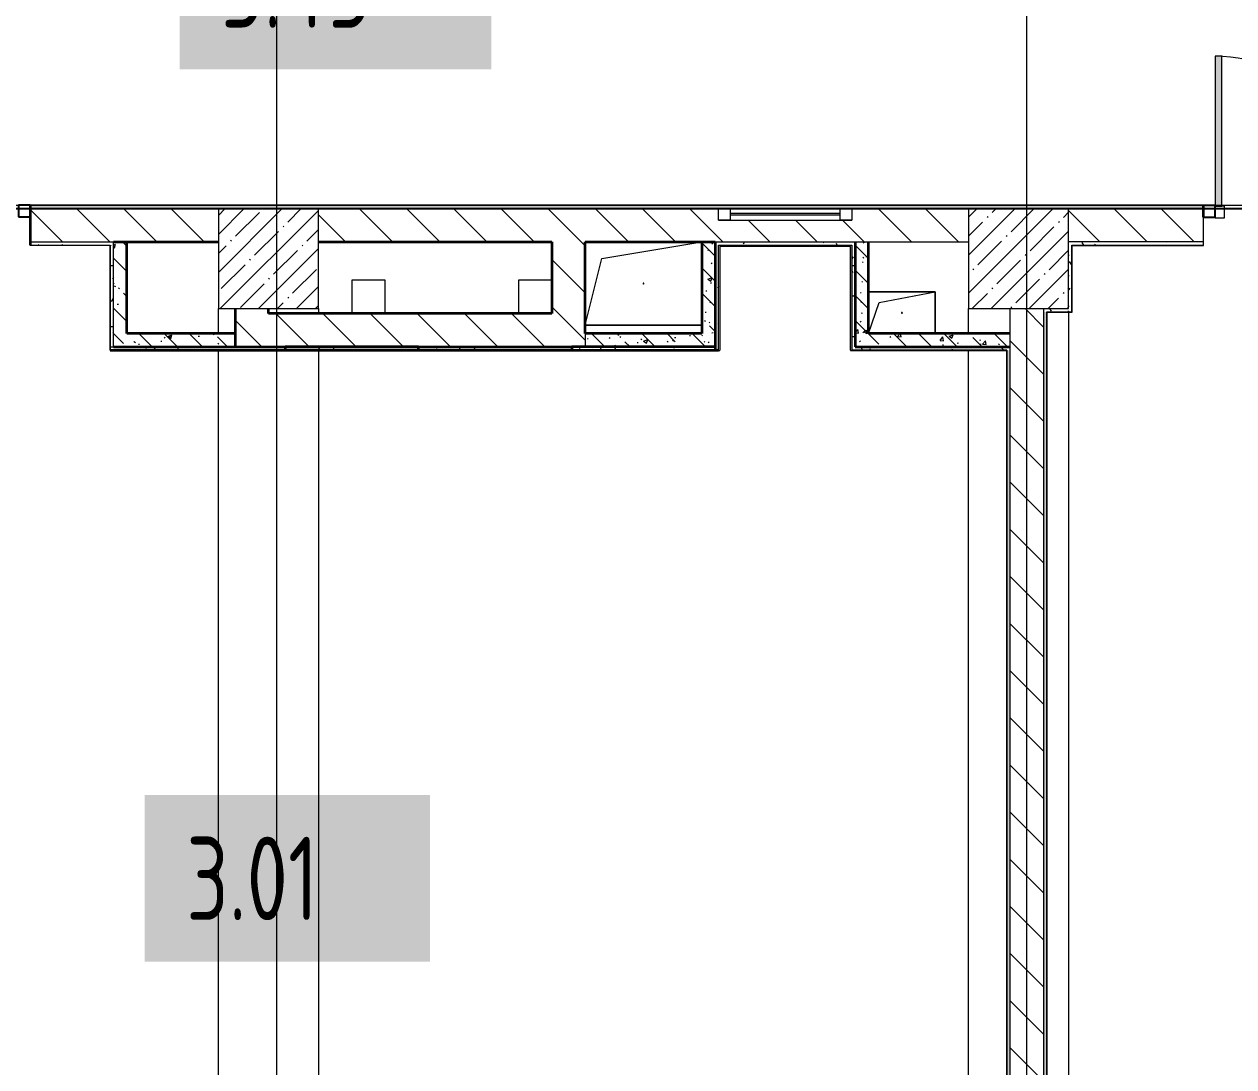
# Model space of a CAD drawing. Header units: millimetres. Extents: x 3914 to 443608, y -156176 to 78197.
# Drawn here: x 321915 to 329170, y -143226 to -136970 of the extents above; entities that cross this region are included whole.
import ezdxf

# ---------------------------------------------------------------- set-up
doc = ezdxf.new("R2010")
doc.units = ezdxf.units.MM
doc.layers.add('A-AREA-PATT-3', color=7, linetype='Continuous', lineweight=5, true_color=0xe6fae8, transparency=1)
for name, color, linetype, lineweight in [('A-DETL-GENF', 7, 'Continuous', 9), ('A-DOOR-1', 7, 'Continuous', 5), ('A-FLOR', 7, 'Continuous', 9), ('A-FLOR-PATT-1', 7, 'Continuous', 5), ('A-GENM', 7, 'Continuous', 9), ('A-GLAZ', 7, 'Continuous', 9), ('A-GLAZ-1', 7, 'Continuous', 5), ('A-GLAZ-CWMG', 7, 'Continuous', 9), ('A-GLAZ-CWMG-1', 7, 'Continuous', 25), ('A-WALL', 7, 'Continuous', 5), ('A-WALL-1', 7, 'Continuous', 35), ('I-WALL', 7, 'Continuous', 5), ('S-COLS', 7, 'Continuous', 9), ('S-COLS-1', 7, 'Continuous', 5), ('Оси', 7, 'Continuous', 9)]:
    doc.layers.add(name, color=color, linetype=linetype, lineweight=lineweight)
doc.layers.add('A-WALL-FNSH-1', color=9, linetype='Continuous', lineweight=5, true_color=0x808080)
doc.styles.add('СПДС', font='ГОСТ тип А.ttf', dxfattribs={"width": 0.9})
pattern_1 = [(135, (315419.7, -145976.68), (-141.4214, -141.4214), [])]
pattern_2 = [(135, (315419.7, -145976.68), (-150.8683, -150.8683), [213.36, -35.56, 7.112, -35.56]), (135, (315419.7, -145825.9), (-150.8683, -150.8683), []), (50, (315419.7, -145976.68), (255.0577, -22.3145), [26.67, -293.37]), (355, (315419.7, -145976.68), (-49.3404, 267.479), [21.336, -234.696]), (100.451, (315440.96, -145978.54), (205.7195, 245.1636), [22.666, -249.326]), (46.184, (315419.7, -145905.56), (379.511, -58.86), [40.005, -440.055]), (96.636, (315451.33, -145910.46), (332.363, 346.399), [33.999, -373.989]), (351.184, (315419.7, -145905.56), (332.367, 346.395), [32.004, -352.044]), (21, (315455.26, -145923.34), (212.2602, -143.171), [26.67, -293.37]), (326, (315455.26, -145923.34), (86.5224, 257.863), [21.336, -234.696]), (71.451, (315472.95, -145935.27), (298.784, 114.69), [22.666, -249.326]), (37.5, (315419.7, -145976.68), (4.32385, 118.3775), [6.706, -225.146, 6.706, -231.546, -235.585]), (37.5, (315419.7, -145976.68), (4.32385, 118.3775), [-470.103, 6.706, -228.879]), (7.5, (315419.7, -145976.68), (93.5476, 140.2533), [6.706, -129.134, 6.706, -219.812, -89.789]), (7.5, (315419.7, -145976.68), (93.5476, 140.2533), [-362.356, 6.706, -83.083]), (327.5, (315340.4, -145976.68), (189.82734, -8.0202), [6.706, -82.194, 6.706, -270.662, -368.046]), (327.5, (315340.4, -145976.68), (189.82734, -8.0202), [-366.268, 6.706, -361.34]), (317.5, (315304.84, -145976.68), (207.3811, 35.5976), [6.706, -108.864, 6.706, -177.495, -261.366]), (317.5, (315304.84, -145976.68), (207.3811, 35.5976), [-299.771, 6.706, -254.66])]
pattern_3 = [(0, (315419.7, -145976.68), (243.84, 60.96), [20.117, -162.763, 20.117, -162.763, -975.36]), (0, (315419.7, -145976.68), (243.84, 60.96), [-365.76, 20.117, -345.643, 20.117, -162.763, -426.72]), (0, (315419.7, -145976.68), (243.84, 60.96), [-914.4, 20.117, -101.803, 20.117, -284.683]), (120, (315511.14, -145946.2), (-174.71291, 180.69163), [20.117, -162.763, 20.117, -162.763, -975.36]), (120, (315511.14, -145946.2), (-174.71291, 180.69163), [-365.76, 20.117, -345.643, 20.117, -162.763, -426.72]), (120, (315511.14, -145946.2), (-174.71291, 180.69163), [-914.4, 20.117, -101.803, 20.117, -284.683]), (240, (315541.62, -145824.28), (-69.12709, -241.65163), [20.117, -162.763, 20.117, -162.763, -975.36]), (240, (315541.62, -145824.28), (-69.12709, -241.65163), [-365.76, 20.117, -345.643, 20.117, -162.763, -426.72]), (240, (315541.62, -145824.28), (-69.12709, -241.65163), [-914.4, 20.117, -101.803, 20.117, -284.683])]

# ---------------------------------------------------------------- blocks, each defined once
blk = doc.blocks.new('BSC_Колонна _Прямоугольная - 600х600-V619-Объем проектирования 3 этажа')
at = {"layer": 'S-COLS-1'}
h = blk.add_hatch(dxfattribs=at)
h.set_pattern_fill('FP_158', color=256, style=0, pattern_type=2)
h.set_pattern_definition([(45, (-7960, -7600), (-114.0493, 114.0493), []), (45, (-7845.95, -7600), (-114.0493, 114.0493), [201.613, -40.323, 6.706, -33.617])])
h.paths.add_polyline_path([(87.6, -300), (300, -300), (300, 300), (-300, 300), (-300, -300)])
for p, q in [((300, 300), (-300, 300)), ((-300, 300), (-300, -300)), ((300, -300), (300, 300)), ((-300, -300), (300, -300))]:
    blk.add_line(p, q, dxfattribs=at)
blk = doc.blocks.new('BSC_Колонна _Прямоугольная - 600х600-20441433-Объем проектирования 3 этажа')
at = {"layer": 'S-COLS-1'}
h = blk.add_hatch(dxfattribs=at)
h.set_pattern_fill('FP_175', color=256, style=0, pattern_type=2)
h.set_pattern_definition([(45, (-12460, -7600), (-114.0493, 114.0493), []), (45, (-12345.95, -7600), (-114.0493, 114.0493), [201.612, -40.322, 6.706, -33.617])])
h.paths.add_polyline_path([(-300, -300), (300, -300), (300, 300), (-300, 300), (-300, -156.2)])
for p, q in [((300, 300), (-300, 300)), ((-300, 300), (-300, -300)), ((300, -300), (300, 300)), ((-300, -300), (300, -300))]:
    blk.add_line(p, q, dxfattribs=at)
blk = doc.blocks.new('GM_Отверстие прямоугольное _в плите_ - Отверстие-21979773-Объем проектирования 3 этажа')
at = {"layer": 'A-GENM'}
for p, q in [((-250, 150), (350, 250)), ((-350, -250), (-250, 150)), ((350, -250), (-350, -250)), ((-350, -250), (350, -250))]:
    blk.add_line(p, q, dxfattribs=at)
for start, end in [(360, 180), (180, 360)]:
    blk.add_arc((0, 0), 2.5, start, end, dxfattribs=at)
blk = doc.blocks.new('GM_Отверстие прямоугольное _в плите_ - Отверстие-V620-Объем проектирования 3 этажа')
at = {"layer": 'A-GENM'}
for p, q in [((-200, 125), (200, 125)), ((200, 125), (-200, 125)), ((-137.5, 62.5), (200, 125)), ((200, 125), (200, -125)), ((200, -125), (200, 125)), ((-200, -125), (-137.5, 62.5))]:
    blk.add_line(p, q, dxfattribs=at)
for start, end in [(360, 180), (180, 360)]:
    blk.add_arc((0, 0), 2.5, start, end, dxfattribs=at)
blk = doc.blocks.new('Прямоугольный импост - 50 x 70 мм-V701-Объем проектирования 3 этажа')
at = {"layer": 'A-GLAZ-CWMG-1'}
for p, q in [((-70, 35), (0, 35)), ((-70, -35), (-70, 35)), ((0, 35), (0, -35)), ((0, -35), (-70, -35))]:
    blk.add_line(p, q, dxfattribs=at)
blk = doc.blocks.new('Прямоугольный импост - 50 x 70 мм-31701779-Объем проектирования 3 этажа')
at = {"layer": 'A-GLAZ-CWMG-1'}
for p, q in [((0, 35), (-70, 35)), ((-70, 35), (-70, -35)), ((0, -35), (0, 35)), ((-70, -35), (0, -35))]:
    blk.add_line(p, q, dxfattribs=at)
blk = doc.blocks.new('120_Окно_СКБ_1Ст - 120_Окно_СКБ_1Ст 400х800 EI30-24230873-Объем проектирования 3 этажа')
at = {"layer": 'A-GLAZ'}
for p, q in [((-400, 30), (-400, 100)), ((-400, 100), (-330, 100)), ((-330, 100), (-330, 30)), ((330, 30), (330, 100)), ((330, 100), (400, 100)), ((400, 100), (400, 30)), ((-330, 30), (-400, 30)), ((400, 30), (330, 30))]:
    blk.add_line(p, q, dxfattribs=at)
at = {"layer": 'A-GLAZ-1'}
for p, q in [((400, 100), (-400, 100)), ((-400, 30), (400, 30)), ((330, 70), (-330, 70)), ((330, 60), (-330, 60))]:
    blk.add_line(p, q, dxfattribs=at)

msp = doc.modelspace()

# ---------------------------------------------------------------- hatches: boundary and pattern name
at = {"layer": 'A-AREA-PATT-3'}
msp.add_hatch(color=256, dxfattribs=at).paths.add_polyline_path([(326871.7, -138926.7), (326875.7, -138926.1), (326875.7, -138300.7), (326083.7, -138300.7), (326083.7, -138926.7), (326087.7, -138926.2), (326088.8, -138304.7), (326871.7, -138306.1), (326871.7, -138926.2)])
at = {"layer": 'A-FLOR-PATT-1'}
h = msp.add_hatch(color=256, dxfattribs=at)
h.paths.add_polyline_path([(338140.7, -138056.7), (338140.7, -137162.7), (338100.7, -137162.7), (338100.7, -138056.7)])
h.paths.add_polyline_path([(347254.7, -138056.7), (347294.7, -138056.7), (347294.7, -137661.7), (347254.7, -137661.7), (347254.7, -137708.8)])
h.paths.add_polyline_path([(329059, -138056.7), (329099, -138056.4), (329099, -137162.7), (329059, -137162.7), (329059, -138056.5)])
h.paths.add_polyline_path([(346039.7, -138056.7), (346039.7, -137166.7), (345999.7, -137166.7), (345999.7, -138056.7)])
h.paths.add_polyline_path([(320774.7, -138056.7), (320814.7, -138056.7), (320814.7, -137661.7), (320774.7, -137661.7), (320774.7, -137701.5)])
h.paths.add_polyline_path([(319559.7, -138056.7), (319559.7, -137166.7), (319519.7, -137166.7), (319519.7, -138056.7)])
h.paths.add_polyline_path([(353917.8, -137946.7), (353935.7, -137946.7), (353935.7, -137901.7), (352943.2, -137901.7), (352943.2, -137946.7), (353687.5, -137946.7)])
h.paths.add_polyline_path([(353666.1, -135956.7), (353935.7, -135956.7), (353935.7, -135911.7), (352943.2, -135911.7), (352943.2, -135956.7), (353521.2, -135956.7)])
h = msp.add_hatch(color=256, dxfattribs=at)
h.paths.add_polyline_path([(338140.7, -138062.7), (338140.7, -138056.7), (338100.7, -138057.7), (338100.7, -138062.7)])
h.paths.add_polyline_path([(329059, -138062.7), (329099, -138062.7), (329099, -138056.7), (329059, -138058.9), (329059, -138062.1)])
at = {"layer": 'I-WALL'}
h = msp.add_hatch(dxfattribs=at)
h.set_pattern_fill('FP_191', color=256, style=0, pattern_type=2)
h.set_pattern_definition(pattern_3)
h.paths.add_polyline_path([(353939.7, -138076.7), (353938, -138056.7), (348429.7, -138056.7), (348429.7, -138076.7), (353939.2, -138076.7)])
h.paths.add_polyline_path([(345079.7, -138076.7), (345929.7, -138076.7), (345929.7, -138056.7), (342884.7, -138056.7), (342884.7, -138068.7), (342914.7, -138068.7), (342914.7, -138076.7), (344629.4, -138076.7)])
h.paths.add_polyline_path([(340450.4, -138076.7), (341754.7, -138076.7), (341754.7, -138068.7), (341784.7, -138068.7), (341784.7, -138056.7), (339470.7, -138056.7), (339470.7, -138076.7), (340250.4, -138076.7)])
h.paths.add_polyline_path([(337929.7, -138076.7), (338030.7, -138076.7), (338030.7, -138056.7), (330429, -138056.7), (330429, -138076.7), (337329.7, -138076.7)])
h.paths.add_polyline_path([(328989, -138076.7), (328989, -138056.7), (321949.7, -138056.7), (321949.7, -138076.7), (328199.7, -138076.7)])
h.paths.add_polyline_path([(319449.7, -138076.7), (319449.7, -138056.7), (318704.7, -138056.7), (318704.7, -138068.7), (318759.7, -138068.7), (318759.7, -138076.7), (319401.1, -138076.7)])
h.paths.add_polyline_path([(316689.7, -138076.7), (317249.7, -138074.9), (317249.7, -138068.7), (317304.7, -138068.7), (317304.7, -138056.7), (316689.7, -138057.6), (316669.7, -138076.7)])
h.paths.add_polyline_path([(316669.7, -138076.7), (316689.7, -138056.7), (316669.7, -138056.7), (316669.7, -138060.1)])
h = msp.add_hatch(dxfattribs=at)
h.set_pattern_fill('FP_23', color=256, style=0, pattern_type=2)
h.set_pattern_definition(pattern_1)
h.paths.add_polyline_path([(331549.7, -138276.7), (332079.7, -138276.7), (332079.7, -138076.7), (330429, -138076.7), (330429, -138276.7), (331529.7, -138276.7)])
h.paths.add_polyline_path([(327579.7, -138276.7), (327579.7, -138076.7), (326879.7, -138076.7), (326879.7, -138146.7), (326079.7, -138146.7), (326079.7, -138076.7), (323679.7, -138076.7), (323679.7, -138276.7), (327015.6, -138276.7)])
h.paths.add_polyline_path([(322450.7, -138276.7), (323079.7, -138276.7), (323079.7, -138076.7), (321949.7, -138076.7), (321949.7, -138276.7), (322434.7, -138276.7)])
h.paths.add_polyline_path([(328199.7, -138276.7), (328989, -138276.7), (328989, -138076.7), (328179.7, -138076.7), (328179.7, -138276.7)])
h.paths.add_polyline_path([(319401.1, -138276.7), (319449.7, -138276.7), (319449.7, -138076.7), (319169.7, -138076.7), (319169.8, -138276.7), (319377.4, -138276.7)])
h = msp.add_hatch(dxfattribs=at)
h.set_pattern_fill('FP_191', color=256, style=0, pattern_type=2)
h.set_pattern_definition(pattern_3)
h.paths.add_polyline_path([(321954, -138296.7), (322450.7, -138296.7), (322450.7, -138276.7), (321949.7, -138276.7), (321949.7, -138296.7)])
h.paths.add_polyline_path([(319401.1, -138296.7), (319449.7, -138296.7), (319449.7, -138276.7), (319169.7, -138276.7), (319169.7, -138296.7), (319375.3, -138296.7)])
h = msp.add_hatch(dxfattribs=at)
h.set_pattern_fill('FP_41', color=256, style=0, pattern_type=2)
h.set_pattern_definition(pattern_2)
h.paths.add_polyline_path([(322450.7, -138906.7), (322530.7, -138906.7), (322530.7, -138276.7), (322450.7, -138276.7), (322450.7, -138706.7)])
h = msp.add_hatch(dxfattribs=at)
h.set_pattern_fill('FP_23', color=256, style=0, pattern_type=2)
h.set_pattern_definition(pattern_1)
h.paths.add_polyline_path([(325199.7, -138906.7), (325279.7, -138906.7), (325279.7, -138276.7), (325079.7, -138276.7), (325079.7, -138906.7)])
h = msp.add_hatch(dxfattribs=at)
h.set_pattern_fill('FP_41', color=256, style=0, pattern_type=2)
h.set_pattern_definition(pattern_2)
h.paths.add_polyline_path([(326059.7, -138826.7), (326059.7, -138276.7), (325979.7, -138276.7), (325979.7, -138826.7)])
h = msp.add_hatch(dxfattribs=at)
h.set_pattern_fill('FP_191', color=256, style=0, pattern_type=2)
h.set_pattern_definition(pattern_3)
h.paths.add_polyline_path([(326079.7, -138906.7), (326079.7, -138276.7), (326059.7, -138276.7), (326059.7, -138906.7), (326074.7, -138906.7)])
h = msp.add_hatch(dxfattribs=at)
h.set_pattern_fill('FP_191', color=256, style=0, pattern_type=2)
h.set_pattern_definition(pattern_3)
h.paths.add_polyline_path([(326087.7, -138296.7), (326879.7, -138296.2), (326879.7, -138276.7), (326079.7, -138276.7), (326079.7, -138296.7)])
h = msp.add_hatch(dxfattribs=at)
h.set_pattern_fill('FP_191', color=256, style=0, pattern_type=2)
h.set_pattern_definition(pattern_3)
h.paths.add_polyline_path([(326884.8, -138926.7), (326899.7, -138926.2), (326899.7, -138276.7), (326879.7, -138276.7), (326879.7, -138926.7), (326884.7, -138926.7)])
h = msp.add_hatch(dxfattribs=at)
h.set_pattern_fill('FP_41', color=256, style=0, pattern_type=2)
h.set_pattern_definition(pattern_2)
h.paths.add_polyline_path([(326899.7, -138906.7), (326979.7, -138906.7), (326979.7, -138276.7), (326899.7, -138276.7), (326899.7, -138826.7)])
h = msp.add_hatch(dxfattribs=at)
h.set_pattern_fill('FP_191', color=256, style=0, pattern_type=2)
h.set_pattern_definition(pattern_3)
h.paths.add_polyline_path([(328179.7, -138696.7), (328199.7, -138696.7), (328199.7, -138276.7), (328179.7, -138276.7), (328179.7, -138676.7)])
h = msp.add_hatch(dxfattribs=at)
h.set_pattern_fill('FP_191', color=256, style=0, pattern_type=2)
h.set_pattern_definition(pattern_3)
h.paths.add_polyline_path([(331496.7, -138296.7), (331529.7, -138296.7), (331529.7, -138276.7), (330429, -138276.7), (330429, -138296.7), (331474.7, -138296.7)])
h.paths.add_polyline_path([(328200.7, -138296.7), (328989, -138296.7), (328989, -138276.7), (328199.7, -138276.7)])
h = msp.add_hatch(dxfattribs=at)
h.set_pattern_fill('FP_191', color=256, style=0, pattern_type=2)
h.set_pattern_definition(pattern_3)
h.paths.add_polyline_path([(322430.7, -138926.7), (322450.7, -138926.7), (322450.7, -138296.7), (322430.7, -138297.7), (322430.7, -138924.7)])
h = msp.add_hatch(dxfattribs=at)
h.set_pattern_fill('FP_23', color=256, style=0, pattern_type=2)
h.set_pattern_definition(pattern_1)
h.paths.add_polyline_path([(323339.1, -138906.7), (323379.7, -138906.7), (323379.7, -138676.7), (323179.7, -138676.7), (323179.7, -138906.7)])
h = msp.add_hatch(dxfattribs=at)
h.set_pattern_fill('FP_23', color=256, style=0, pattern_type=2)
h.set_pattern_definition(pattern_1)
h.paths.add_polyline_path([(325038.3, -138906.7), (325079.7, -138906.7), (325079.7, -138706.7), (323379.7, -138706.7), (323379.7, -138906.7), (324879.7, -138906.7)])
h = msp.add_hatch(dxfattribs=at)
h.set_pattern_fill('FP_23', color=256, style=0, pattern_type=2)
h.set_pattern_definition(pattern_1)
h.paths.add_polyline_path([(328029.7, -145476.7), (328029.6, -138676.7), (327829.7, -138676.7), (327829.7, -145476.7)])
h = msp.add_hatch(dxfattribs=at)
h.set_pattern_fill('FP_191', color=256, style=0, pattern_type=2)
h.set_pattern_definition(pattern_3)
h.paths.add_polyline_path([(328179.7, -138696.7), (328179.7, -138676.7), (328029.7, -138676.7), (328029.7, -138696.7), (328178.6, -138696.7)])
h = msp.add_hatch(dxfattribs=at)
h.set_pattern_fill('FP_191', color=256, style=0, pattern_type=2)
h.set_pattern_definition(pattern_3)
h.paths.add_polyline_path([(328049.7, -145476.7), (328049.7, -138697.7), (328029.7, -138696.7), (328029.7, -145476.7)])
h = msp.add_hatch(dxfattribs=at)
h.set_pattern_fill('FP_41', color=256, style=0, pattern_type=2)
h.set_pattern_definition(pattern_2)
h.paths.add_polyline_path([(323079.7, -138906.7), (323179.7, -138906.7), (323179.7, -138826.7), (322530.7, -138826.7), (322530.7, -138906.7), (322909.4, -138906.7)])
h = msp.add_hatch(dxfattribs=at)
h.set_pattern_fill('FP_41', color=256, style=0, pattern_type=2)
h.set_pattern_definition(pattern_2)
h.paths.add_polyline_path([(326059.7, -138906.7), (326059.7, -138826.7), (325279.7, -138826.7), (325279.7, -138906.7), (325979.7, -138906.7)])
h = msp.add_hatch(dxfattribs=at)
h.set_pattern_fill('FP_41', color=256, style=0, pattern_type=2)
h.set_pattern_definition(pattern_2)
h.paths.add_polyline_path([(327579.7, -138906.7), (327829.7, -138906.7), (327829.7, -138826.7), (326979.7, -138826.7), (326979.7, -138906.7), (327564.7, -138906.7)])
h = msp.add_hatch(dxfattribs=at)
h.set_pattern_fill('FP_191', color=256, style=0, pattern_type=2)
h.set_pattern_definition(pattern_3)
h.paths.add_polyline_path([(326070.9, -138926.7), (326079.7, -138926.2), (326079.7, -138906.7), (322450.7, -138906.7), (322450.7, -138926.7), (325927.8, -138926.7)])
h = msp.add_hatch(dxfattribs=at)
h.set_pattern_fill('FP_191', color=256, style=0, pattern_type=2)
h.set_pattern_definition(pattern_3)
h.paths.add_polyline_path([(327808.7, -138926.7), (327829.7, -138906.7), (326899.7, -138906.7), (326899.7, -138926.7), (327579.7, -138926.7)])
h.paths.add_polyline_path([(327809.7, -138926.7), (327829.7, -138926.2), (327829.7, -138906.7), (327810.2, -138926.2)])
h = msp.add_hatch(dxfattribs=at)
h.set_pattern_fill('FP_191', color=256, style=0, pattern_type=2)
h.set_pattern_definition(pattern_3)
h.paths.add_polyline_path([(327829.7, -145476.7), (327829.7, -138926.7), (327809.7, -138926.7), (327809.7, -145455.7), (327814.9, -145461.2)])
h.paths.add_polyline_path([(327829.7, -145476.7), (327809.7, -145456.7), (327809.7, -145476.7)])

# ---------------------------------------------------------------- linework, layer by layer
msp.add_lwpolyline([(317304.7, -138076.7), (389124.7, -138076.7)])
at = {"layer": 'A-DETL-GENF'}
for p, q in [((329099, -137162.7), (329059, -137162.7)), ((329059, -137162.7), (329059, -138057.7)), ((329099, -138062.7), (329099, -137162.7)), ((329059, -138062.7), (329099, -138062.7)), ((329114, -138062.7), (329059, -138062.7)), ((329114, -138132.7), (329114, -138062.7)), ((329059, -138127.7), (329059, -138132.7)), ((329059, -138132.7), (329114, -138132.7))]:
    msp.add_line(p, q, dxfattribs=at)
at = {"layer": 'A-DOOR-1'}
msp.add_line((329059, -137162.7), (329059, -138057.7), dxfattribs=at)
msp.add_arc((329059, -138062.7), 900, 0, 90, dxfattribs=at)
at = {"layer": 'A-FLOR'}
for p, q in [((318729.7, -138056.7), (341834.7, -138056.7)), ((321949.7, -138126.7), (321949.7, -138291.2)), ((328989, -138296.7), (328989, -138127.7)), ((328199.7, -138696.7), (328199.7, -138296.7)), ((328200.7, -138296.7), (328989, -138296.7)), ((324079.7, -138506.7), (323879.7, -138506.7)), ((323879.7, -138506.7), (323879.7, -138706.7)), ((324079.7, -138706.7), (324079.7, -138506.7)), ((325079.7, -138506.7), (324879.7, -138506.7)), ((324879.7, -138506.7), (324879.7, -138706.7)), ((323079.7, -138826.7), (323079.7, -138676.7)), ((323079.7, -138676.7), (323179.7, -138676.7)), ((323379.7, -138676.7), (323679.7, -138676.7)), ((323679.7, -138676.7), (323679.7, -138706.7)), ((327579.7, -138826.7), (327579.7, -138676.7)), ((327579.7, -138676.7), (327829.7, -138676.7)), ((328049.7, -138696.7), (328199.7, -138696.7)), ((328049.7, -145456.7), (328049.7, -138697.7)), ((328179.7, -138696.7), (328179.7, -145456.7)), ((323079.7, -145456.2), (323079.7, -138926.7)), ((323679.7, -138926.7), (323679.7, -145456.2)), ((327579.7, -145456.7), (327579.7, -138926.7)), ((327809.7, -138926.7), (327809.7, -145455.7))]:
    msp.add_line(p, q, dxfattribs=at)
at = {"layer": 'A-WALL'}
for p, q in [((328180.2, -138055.7), (328180.2, -138056.7)), ((323079.7, -138076.7), (321949.7, -138076.7)), ((326079.7, -138076.7), (323679.7, -138076.7)), ((327579.7, -138076.7), (326879.7, -138076.7)), ((328989, -138076.7), (328179.7, -138076.7)), ((321949.7, -138276.7), (322450.7, -138276.7)), ((322450.7, -138906.7), (322450.7, -138276.7)), ((326059.7, -138276.7), (327579.7, -138276.7)), ((328989, -138276.7), (328179.7, -138276.7)), ((321949.7, -138296.7), (322430.7, -138296.7)), ((328199.7, -138296.7), (328200.7, -138296.7)), ((328989, -138296.7), (328989, -138296.7)), ((327829.7, -145476.7), (327829.7, -138676.7)), ((328029.7, -138676.7), (328029.7, -145476.7)), ((328049.7, -138697.7), (328049.7, -138696.7)), ((328199.7, -138696.7), (328199.7, -138696.7)), ((325279.7, -138826.7), (325279.7, -138906.7)), ((327809.7, -145456.7), (327809.7, -138926.7))]:
    msp.add_line(p, q, dxfattribs=at)
at = {"layer": 'A-WALL-1'}
for p, q in [((321949.7, -138056.7), (321949.7, -138296.7)), ((328989, -138127.7), (328989, -138056.7)), ((322450.7, -138276.7), (323079.7, -138276.7)), ((322530.7, -138826.7), (322530.7, -138276.7)), ((323679.7, -138276.7), (325079.7, -138276.7)), ((325079.7, -138276.7), (325079.7, -138706.7)), ((325279.7, -138276.7), (326059.7, -138276.7)), ((325279.7, -138826.7), (325279.7, -138276.7)), ((325979.7, -138276.7), (325979.7, -138826.7)), ((326059.7, -138276.7), (326059.7, -138926.7)), ((326899.7, -138276.7), (326899.7, -138906.7)), ((326979.7, -138826.7), (326979.7, -138276.7)), ((322430.7, -138296.7), (322430.7, -138297.7)), ((323179.7, -138676.7), (323179.7, -138906.7)), ((323379.7, -138706.7), (323379.7, -138676.7)), ((325079.7, -138706.7), (323379.7, -138706.7)), ((323179.7, -138826.7), (322530.7, -138826.7)), ((325979.7, -138826.7), (325279.7, -138826.7)), ((327829.7, -138826.7), (326979.7, -138826.7)), ((322430.7, -138926.7), (326079.7, -138926.7)), ((322450.7, -138906.7), (325199.7, -138906.7)), ((324279.7, -138906.7), (323479.7, -138906.7)), ((323479.7, -138906.7), (323479.7, -138926.7)), ((324279.7, -138926.7), (324279.7, -138906.7)), ((326059.7, -138906.7), (325199.7, -138906.7)), ((325199.7, -138906.7), (325199.7, -138926.7)), ((326899.7, -138906.7), (327829.7, -138906.7)), ((327808.7, -138926.7), (327809.7, -138926.7))]:
    msp.add_line(p, q, dxfattribs=at)
at = {"layer": 'A-WALL-FNSH-1'}
for p, q in [((328989, -138055.7), (321949.7, -138055.7)), ((321949.7, -138055.7), (321949.7, -138056.7)), ((328989, -138056.7), (328989, -138055.7)), ((321949.7, -138296.7), (321949.7, -138297.7)), ((322430.7, -138297.7), (321949.7, -138297.7)), ((322429.7, -138297.7), (322429.7, -138927.7)), ((322430.7, -138926.7), (322430.7, -138297.7)), ((328200.7, -138697.7), (328200.7, -138297.7)), ((328200.7, -138297.7), (328989, -138297.7)), ((328989, -138297.7), (328989, -138296.7)), ((328050.7, -138697.7), (328200.7, -138697.7)), ((328050.7, -145455.7), (328050.7, -138697.7)), ((322429.7, -138927.7), (326087.7, -138927.7)), ((326087.7, -138927.7), (326087.7, -138926.7)), ((326871.7, -138926.7), (326871.7, -138927.7)), ((326871.7, -138927.7), (327808.7, -138927.7)), ((327808.7, -138926.7), (326879.7, -138926.7)), ((327808.7, -138927.7), (327808.7, -145455.7))]:
    msp.add_line(p, q, dxfattribs=at)
at = {"layer": 'I-WALL'}
for p, q in [((326079.7, -138296.7), (326879.7, -138296.7)), ((326079.7, -138926.7), (326079.7, -138296.7)), ((326871.7, -138304.7), (326087.7, -138304.7)), ((326087.7, -138304.7), (326087.7, -138926.7)), ((326871.7, -138926.7), (326871.7, -138304.7)), ((326879.7, -138296.7), (326879.7, -138926.7)), ((326878.7, -138926.7), (326879.7, -138926.7))]:
    msp.add_line(p, q, dxfattribs=at)
at = {"layer": 'Оси'}
for points in [[(323429.7, -147882.9), (323429.7, -142882.9), (323429.7, -123578.6), (323429.7, -118578.6)], [(327929.7, -147882.9), (327929.7, -142882.9), (327929.7, -123578.6), (327929.7, -118578.6)]]:
    msp.add_lwpolyline(points, dxfattribs=at)

# ---------------------------------------------------------------- block references
at = {"layer": 'A-GENM'}
for name, p in [('GM_Отверстие прямоугольное _в плите_ - Отверстие-21979773-Объем проектирования 3 этажа', (325629.7, -138526.7)), ('GM_Отверстие прямоугольное _в плите_ - Отверстие-V620-Объем проектирования 3 этажа', (327179.7, -138701.7))]:
    msp.add_blockref(name, p, dxfattribs=at)
at = {"layer": 'A-GLAZ', "color": 3}
msp.add_blockref('120_Окно_СКБ_1Ст - 120_Окно_СКБ_1Ст 400х800 EI30-24230873-Объем проектирования 3 этажа', (326479.7, -138176.7), dxfattribs=at)
at = {"layer": 'A-GLAZ-CWMG', "extrusion": (0, 0, -1), "rotation": 180}
msp.add_blockref('Прямоугольный импост - 50 x 70 мм-V701-Объем проектирования 3 этажа', (-321949.7, -138091.7), dxfattribs=at)
at = {"layer": 'A-GLAZ-CWMG', "rotation": 180}
msp.add_blockref('Прямоугольный импост - 50 x 70 мм-31701779-Объем проектирования 3 этажа', (328989, -138092.7), dxfattribs=at)
at = {"layer": 'S-COLS'}
for name, p in [('BSC_Колонна _Прямоугольная - 600х600-V619-Объем проектирования 3 этажа', (323379.7, -138376.7)), ('BSC_Колонна _Прямоугольная - 600х600-20441433-Объем проектирования 3 этажа', (327879.7, -138376.7))]:
    msp.add_blockref(name, p, dxfattribs=at)

# ---------------------------------------------------------------- texts
at = {"char_height": 500, "attachment_point": 1, "style": 'СПДС', "bg_fill": 1, "box_fill_scale": 1.5, "bg_fill_color": 7, "bg_fill_true_color": 16777215, "bg_fill_transparency": 0}
for s, insert, width in [('3.45', (323096.7, -136491.6), 1370.886), ('3.01', (322886.7, -141846), 1212.151)]:
    msp.add_mtext(s, dxfattribs=dict(at, insert=insert, width=width))

doc.saveas('drawing.dxf')
